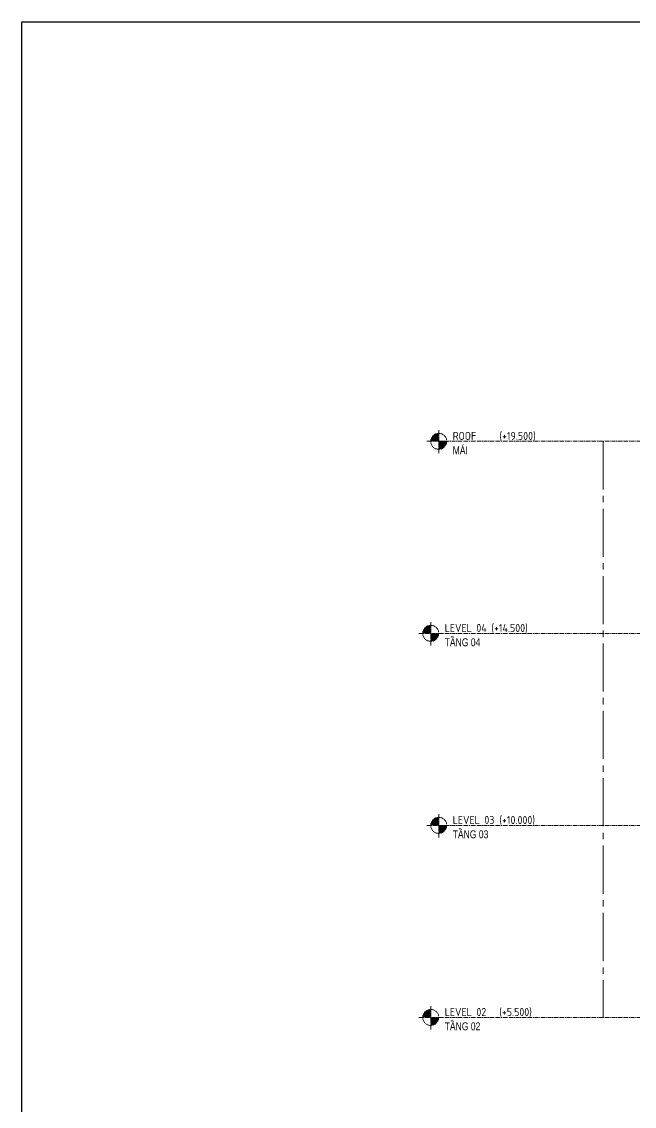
# Model space of a CAD drawing. Header units: millimetres. Extents: x -197 to 1453, y -101 to 618.
# Drawn here: x -196.9 to -5.4, y 278.8 to 617.7 of the extents above; entities that cross this region are included whole.
import ezdxf

# ---------------------------------------------------------------- set-up
doc = ezdxf.new("R2010")
doc.units = ezdxf.units.MM
for name, pattern in [('HC-B_EC0-112 ZONE B-TELEPHONE & DATA SYSTEM SCHEMATIC (200529)$0$x-219010-E-00_Tell & Data System Schematic$0$CENTER', [2, 1.25, -0.25, 0.25, -0.25]), ('HC-B_EC0-112 ZONE B-TELEPHONE & DATA SYSTEM SCHEMATIC (200529)$0$x-219010-E-00_Tell & Data System Schematic$0$P-GEC_CPIP 1 CENTER2', [21.05, 15.05, -2, 2, -2]), ('HC-B_EC0-112 ZONE B-TELEPHONE & DATA SYSTEM SCHEMATIC (200529)$0$xx-219010_E-Tell & Data System Floor line$0$CENTER', [2, 1.25, -0.25, 0.25, -0.25])]:
    doc.linetypes.add(name, pattern=pattern)
doc.layers.add('HC-B_EC0-112 ZONE B-TELEPHONE & DATA SYSTEM SCHEMATIC (200529)$0$GEC-G-DIAG-FLOR', color=8, linetype='HC-B_EC0-112 ZONE B-TELEPHONE & DATA SYSTEM SCHEMATIC (200529)$0$x-219010-E-00_Tell & Data System Schematic$0$CENTER', lineweight=9)
doc.layers.add('HC-B_EC0-112 ZONE B-TELEPHONE & DATA SYSTEM SCHEMATIC (200529)$0$xx-219010_E-Tell & Data System Floor line$0$GEC-G-DIAG-FLOR', color=8, linetype='HC-B_EC0-112 ZONE B-TELEPHONE & DATA SYSTEM SCHEMATIC (200529)$0$xx-219010_E-Tell & Data System Floor line$0$CENTER', lineweight=9)
doc.styles.add('HC-B_EC0-112 ZONE B-TELEPHONE & DATA SYSTEM SCHEMATIC (200529)$0$xx-219010_E-Tell & Data System Floor line$0$GEC-EN_Text Style-2.5mm-Isocp', font='isocp.shx', dxfattribs={"height": 2.5})
doc.styles.add('HC-B_EC0-112 ZONE B-TELEPHONE & DATA SYSTEM SCHEMATIC (200529)$0$xx-219010_E-Tell & Data System Floor line$0$GEC-VN_Text Style-2.5mm-Hoatbif-WF 0.8', font='hoatbif.shx', dxfattribs={"width": 0.8, "height": 2.5})

# ---------------------------------------------------------------- blocks, each defined once
blk = doc.blocks.new('HC-B_EC0-112 ZONE B-TELEPHONE & DATA SYSTEM SCHEMATIC (200529)$0$xx-219010_E-Tell & Data System Floor line$0$GEC-M&E_ELEVATION LEVEL')
at = {"lineweight": 9}
h = blk.add_hatch(color=251, dxfattribs=at)
edge = h.paths.add_edge_path(flags=0)
edge.add_line((0, 0), (-2.5, 0))
edge.add_arc((0, 0), 2.5, 90, 180, ccw=False)
edge.add_line((0, 2.5), (0, 0))
h = blk.add_hatch(color=251, dxfattribs=at)
edge = h.paths.add_edge_path(flags=0)
edge.add_line((0, 0), (2.5, 0))
edge.add_arc((0, 0), 2.5, -90, 0, ccw=False)
edge.add_line((0, -2.5), (0, 0))
for p, q in [((0, -3.75), (0, 3.75)), ((-3.75, 0), (2.5, 0))]:
    blk.add_line(p, q, dxfattribs=at)
blk.add_circle((0, 0), 2.5, dxfattribs=at)
at = {"color": 7, "style": 'HC-B_EC0-112 ZONE B-TELEPHONE & DATA SYSTEM SCHEMATIC (200529)$0$xx-219010_E-Tell & Data System Floor line$0$GEC-EN_Text Style-2.5mm-Isocp'}
for tag, p in [('GEC-NAME', (4.07, 0.43)), ('DESCRIPTION-1', (4.07, -3.07)), ('DESCRIPTION-2', (4.07, -6.57)), ('SPARE', (4.07, -10.07))]:
    blk.add_attdef(tag, p, '', height=2.5, dxfattribs=at)
blk = doc.blocks.new('HC-B_EC0-112 ZONE B-TELEPHONE & DATA SYSTEM SCHEMATIC (200529)$0$xx-219010_E-Tell & Data System Floor line', base_point=(-18, 186.01))
at = {"layer": 'HC-B_EC0-112 ZONE B-TELEPHONE & DATA SYSTEM SCHEMATIC (200529)$0$xx-219010_E-Tell & Data System Floor line$0$GEC-G-DIAG-FLOR'}
for p, q in [((3.32, 672.57), (356.82, 672.57)), ((3.32, 612.57), (356.82, 612.57)), ((3.32, 552.57), (356.82, 552.57)), ((3.32, 492.57), (356.82, 492.57))]:
    blk.add_line(p, q, dxfattribs=at)
ref = blk.add_blockref('HC-B_EC0-112 ZONE B-TELEPHONE & DATA SYSTEM SCHEMATIC (200529)$0$xx-219010_E-Tell & Data System Floor line$0$GEC-M&E_ELEVATION LEVEL', (3.32, 672.57), dxfattribs=at)
ref.add_attrib('GEC-NAME', 'ROOF', (7.69, 673), dxfattribs={"layer": '0', "color": 7, "height": 2.5, "style": 'HC-B_EC0-112 ZONE B-TELEPHONE & DATA SYSTEM SCHEMATIC (200529)$0$xx-219010_E-Tell & Data System Floor line$0$GEC-EN_Text Style-2.5mm-Isocp'})
ref.add_attrib('DESCRIPTION-1', 'M¸I', (7.69, 668.53), dxfattribs={"layer": '0', "color": 7, "height": 2.5, "style": 'HC-B_EC0-112 ZONE B-TELEPHONE & DATA SYSTEM SCHEMATIC (200529)$0$xx-219010_E-Tell & Data System Floor line$0$GEC-VN_Text Style-2.5mm-Hoatbif-WF 0.8', "width": 0.8})
ref.add_attrib('DESCRIPTION-2', '(+19.500)', (22.28, 673), dxfattribs={"layer": '0', "color": 7, "height": 2.5, "style": 'HC-B_EC0-112 ZONE B-TELEPHONE & DATA SYSTEM SCHEMATIC (200529)$0$xx-219010_E-Tell & Data System Floor line$0$GEC-EN_Text Style-2.5mm-Isocp'})
ref = blk.add_blockref('HC-B_EC0-112 ZONE B-TELEPHONE & DATA SYSTEM SCHEMATIC (200529)$0$xx-219010_E-Tell & Data System Floor line$0$GEC-M&E_ELEVATION LEVEL', (0.82, 612.57), dxfattribs=at)
ref.add_attrib('GEC-NAME', 'LEVEL 04', (5.19, 613), dxfattribs={"layer": '0', "color": 7, "height": 2.5, "style": 'HC-B_EC0-112 ZONE B-TELEPHONE & DATA SYSTEM SCHEMATIC (200529)$0$xx-219010_E-Tell & Data System Floor line$0$GEC-EN_Text Style-2.5mm-Isocp'})
ref.add_attrib('DESCRIPTION-1', 'TÇNG 04', (5.19, 608.53), dxfattribs={"layer": '0', "color": 7, "height": 2.5, "style": 'HC-B_EC0-112 ZONE B-TELEPHONE & DATA SYSTEM SCHEMATIC (200529)$0$xx-219010_E-Tell & Data System Floor line$0$GEC-VN_Text Style-2.5mm-Hoatbif-WF 0.8', "width": 0.8})
ref.add_attrib('DESCRIPTION-2', '(+14.500)', (19.78, 613), dxfattribs={"layer": '0', "color": 7, "height": 2.5, "style": 'HC-B_EC0-112 ZONE B-TELEPHONE & DATA SYSTEM SCHEMATIC (200529)$0$xx-219010_E-Tell & Data System Floor line$0$GEC-EN_Text Style-2.5mm-Isocp'})
ref = blk.add_blockref('HC-B_EC0-112 ZONE B-TELEPHONE & DATA SYSTEM SCHEMATIC (200529)$0$xx-219010_E-Tell & Data System Floor line$0$GEC-M&E_ELEVATION LEVEL', (3.32, 552.57), dxfattribs=at)
ref.add_attrib('GEC-NAME', 'LEVEL 03', (7.69, 553), dxfattribs={"layer": '0', "color": 7, "height": 2.5, "style": 'HC-B_EC0-112 ZONE B-TELEPHONE & DATA SYSTEM SCHEMATIC (200529)$0$xx-219010_E-Tell & Data System Floor line$0$GEC-EN_Text Style-2.5mm-Isocp'})
ref.add_attrib('DESCRIPTION-1', 'TÇNG 03', (7.69, 548.53), dxfattribs={"layer": '0', "color": 7, "height": 2.5, "style": 'HC-B_EC0-112 ZONE B-TELEPHONE & DATA SYSTEM SCHEMATIC (200529)$0$xx-219010_E-Tell & Data System Floor line$0$GEC-VN_Text Style-2.5mm-Hoatbif-WF 0.8', "width": 0.8})
ref.add_attrib('DESCRIPTION-2', '(+10.000)', (22.28, 553), dxfattribs={"layer": '0', "color": 7, "height": 2.5, "style": 'HC-B_EC0-112 ZONE B-TELEPHONE & DATA SYSTEM SCHEMATIC (200529)$0$xx-219010_E-Tell & Data System Floor line$0$GEC-EN_Text Style-2.5mm-Isocp'})
ref = blk.add_blockref('HC-B_EC0-112 ZONE B-TELEPHONE & DATA SYSTEM SCHEMATIC (200529)$0$xx-219010_E-Tell & Data System Floor line$0$GEC-M&E_ELEVATION LEVEL', (0.82, 492.57), dxfattribs=at)
ref.add_attrib('GEC-NAME', 'LEVEL 02', (5.19, 493), dxfattribs={"layer": '0', "color": 7, "height": 2.5, "style": 'HC-B_EC0-112 ZONE B-TELEPHONE & DATA SYSTEM SCHEMATIC (200529)$0$xx-219010_E-Tell & Data System Floor line$0$GEC-EN_Text Style-2.5mm-Isocp'})
ref.add_attrib('DESCRIPTION-1', 'TÇNG 02', (5.19, 488.53), dxfattribs={"layer": '0', "color": 7, "height": 2.5, "style": 'HC-B_EC0-112 ZONE B-TELEPHONE & DATA SYSTEM SCHEMATIC (200529)$0$xx-219010_E-Tell & Data System Floor line$0$GEC-VN_Text Style-2.5mm-Hoatbif-WF 0.8', "width": 0.8})
ref.add_attrib('DESCRIPTION-2', '(+5.500)', (22.24, 493), dxfattribs={"layer": '0', "color": 7, "height": 2.5, "style": 'HC-B_EC0-112 ZONE B-TELEPHONE & DATA SYSTEM SCHEMATIC (200529)$0$xx-219010_E-Tell & Data System Floor line$0$GEC-EN_Text Style-2.5mm-Isocp'})
blk = doc.blocks.new('HC-B_EC0-112 ZONE B-TELEPHONE & DATA SYSTEM SCHEMATIC (200529)')
blk.add_lwpolyline([(-196.95, 617.68), (1453.09, 617.68), (1453.09, -101.37), (-196.95, -101.37)], close=True)
at = {"layer": 'HC-B_EC0-112 ZONE B-TELEPHONE & DATA SYSTEM SCHEMATIC (200529)$0$GEC-G-DIAG-FLOR', "linetype": 'HC-B_EC0-112 ZONE B-TELEPHONE & DATA SYSTEM SCHEMATIC (200529)$0$x-219010-E-00_Tell & Data System Schematic$0$P-GEC_CPIP 1 CENTER2'}
blk.add_line((-15.08, 486.56), (-15.08, 306.56), dxfattribs=at)
blk.add_blockref('HC-B_EC0-112 ZONE B-TELEPHONE & DATA SYSTEM SCHEMATIC (200529)$0$xx-219010_E-Tell & Data System Floor line', (-87.86, 0))

msp = doc.modelspace()

# ---------------------------------------------------------------- block references
msp.add_blockref('HC-B_EC0-112 ZONE B-TELEPHONE & DATA SYSTEM SCHEMATIC (200529)', (0, 0))

doc.saveas('drawing.dxf')
